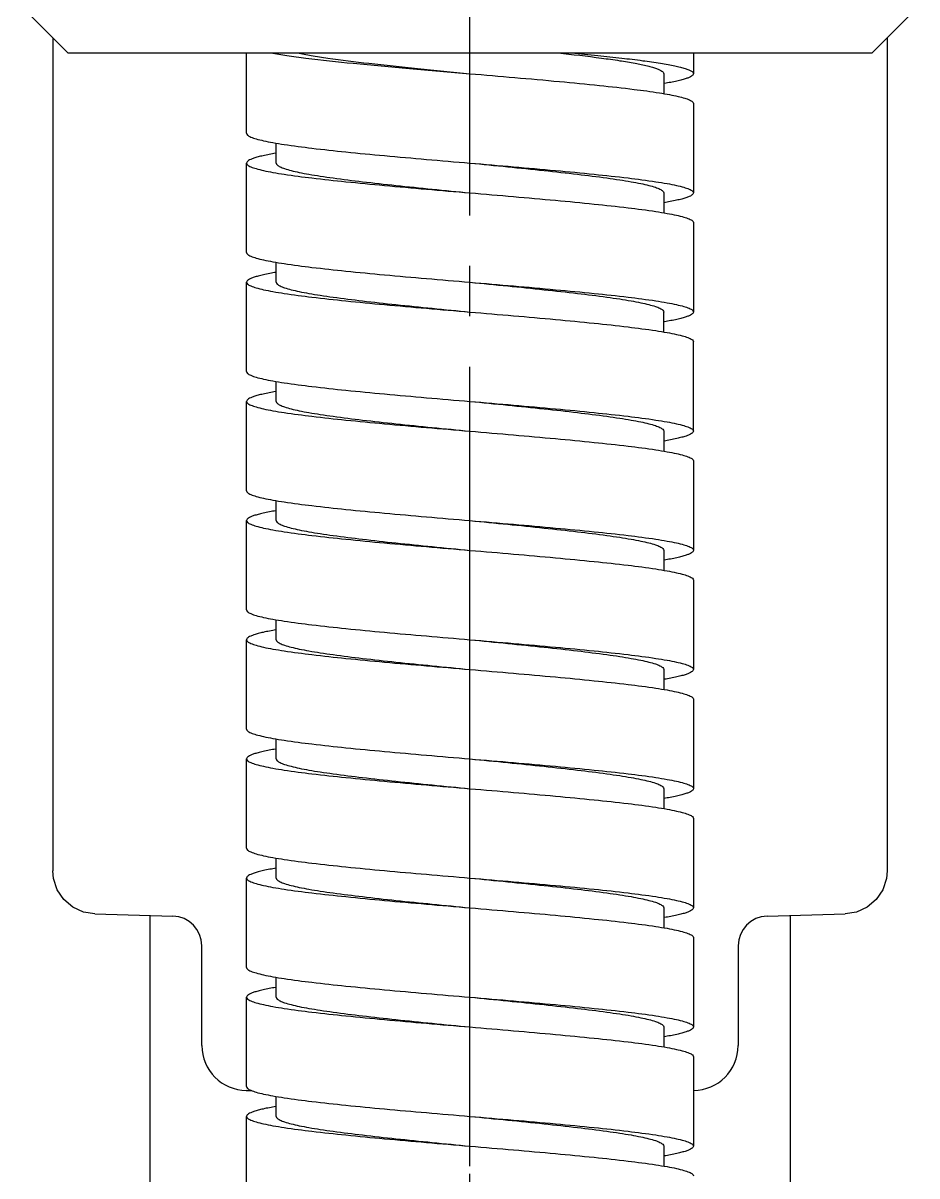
# Model space of a CAD drawing. Header units: millimetres. Extents: x 601 to 1195, y -13 to 407.
# Drawn here: x 1130.61 to 1153.11, y 95.38 to 124.4 of the extents above; entities that cross this region are included whole.
import ezdxf

# ---------------------------------------------------------------- set-up
doc = ezdxf.new("R2010")
doc.units = ezdxf.units.MM
doc.header["$LTSCALE"] = 0.1
doc.linetypes.add('CENTERX2', pattern=[101.6, 63.5, -12.7, 12.7, -12.7])
doc.layers.add('CENTER', color=1, linetype='CENTERX2')

msp = doc.modelspace()

# ---------------------------------------------------------------- linework, layer by layer
for p, q in [((1131.7395, 123.6533), (1130.6145, 124.7783)), ((1151.9895, 123.6533), (1153.1145, 124.7783)), ((1131.3645, 124.0283), (1131.3645, 103.0609)), ((1152.3645, 124.0283), (1152.3645, 103.0609)), ((1131.7398, 123.6533), (1151.9893, 123.6533)), ((1136.2395, 121.6283), (1136.2395, 123.6533)), ((1147.4895, 123.6533), (1147.4895, 123.1283)), ((1146.7395, 123.1283), (1146.7395, 122.6244)), ((1147.4895, 122.3783), (1147.4895, 120.1283)), ((1136.9895, 120.8783), (1136.9895, 121.3808)), ((1136.2395, 118.6283), (1136.2395, 120.8783)), ((1146.7395, 120.1283), (1146.7395, 119.6252)), ((1147.4895, 119.3783), (1147.4895, 117.1283)), ((1136.9895, 117.8783), (1136.9895, 118.3813)), ((1136.2395, 115.6283), (1136.2395, 117.8783)), ((1146.7395, 116.6257), (1146.7395, 117.1283)), ((1147.4895, 114.1283), (1147.4895, 116.3783)), ((1136.9895, 114.8783), (1136.9895, 115.3822)), ((1136.2395, 112.6283), (1136.2395, 114.8783)), ((1146.7395, 114.1283), (1146.7395, 113.6243)), ((1147.4895, 113.3783), (1147.4895, 111.1283)), ((1136.9895, 111.8783), (1136.9895, 112.3796)), ((1136.2395, 109.6283), (1136.2395, 111.8783)), ((1141.8645, 95.6229), (1141.8645, 110.9253)), ((1146.7395, 111.1283), (1146.7395, 110.627)), ((1147.4895, 110.3783), (1147.4895, 108.1283)), ((1136.9895, 108.8783), (1136.9895, 109.3823)), ((1136.2395, 106.6283), (1136.2395, 108.8783)), ((1146.7395, 108.1283), (1146.7395, 107.6244)), ((1147.4895, 107.3783), (1147.4895, 105.1283)), ((1136.9895, 105.8783), (1136.9895, 106.3808)), ((1136.2395, 103.6283), (1136.2395, 105.8783)), ((1146.7395, 105.1283), (1146.7395, 104.6252)), ((1147.4895, 104.3783), (1147.4895, 102.1283)), ((1136.9895, 102.8783), (1136.9895, 103.3813)), ((1136.2395, 100.6283), (1136.2395, 102.8783)), ((1132.4236, 101.9737), (1134.3842, 101.9224)), ((1133.802, 101.9376), (1133.802, 94.1783)), ((1146.7395, 102.1283), (1146.7395, 101.6257)), ((1149.3449, 101.9224), (1151.3055, 101.9737)), ((1149.927, 101.9376), (1149.927, 94.1783)), ((1151.5966, 102.0215), (1151.3055, 101.9737)), ((1147.4895, 101.3783), (1147.4895, 99.1283)), ((1135.1145, 98.6585), (1135.1145, 101.1726)), ((1148.6145, 101.1726), (1148.6145, 98.6585)), ((1136.9895, 99.8783), (1136.9895, 100.3822)), ((1136.2395, 97.6283), (1136.2395, 99.8783)), ((1146.7395, 99.1283), (1146.7395, 98.6243)), ((1147.4895, 98.3783), (1147.4895, 96.1283)), ((1136.2395, 97.5335), (1136.3689, 97.5335)), ((1136.9895, 96.8783), (1136.9895, 97.3796)), ((1136.2395, 94.6283), (1136.2395, 96.8783)), ((1146.7395, 96.1283), (1146.7395, 95.627))]:
    msp.add_line(p, q)
for points in [[(1132.4236, 101.9737), (1132.1325, 102.0215), (1131.8646, 102.146), (1131.6401, 102.3381), (1131.4755, 102.5835), (1131.3831, 102.864), (1131.3651, 103.0609)], [(1152.364, 103.0609), (1152.346, 102.864), (1152.2536, 102.5835), (1152.089, 102.3381), (1151.8645, 102.146), (1151.5966, 102.0215)]]:
    msp.add_lwpolyline(points)
for centre, radius, start, end in [((1134.3645, 101.1726), 0.75, 0, 88.5), ((1149.3645, 101.1726), 0.75, 91.5, 180), ((1136.2395, 98.6585), 1.125, 180, 270), ((1147.4895, 98.6585), 1.125, 270, 0), ((1136.2402, 97.9712), 0.4378, 267.32564, 269.91317)]:
    msp.add_arc(centre, radius, start, end)
for points, knots in [([(1136.8528, 123.6533), (1136.9846, 123.6286), (1137.278, 123.5815), (1137.9686, 123.4895), (1138.9981, 123.3804), (1140.3755, 123.2546), (1141.3556, 123.1715), (1141.8645, 123.1283)], [0, 0, 0, 0, 0.0798616, 0.1767984, 0.4146117, 0.6959784, 1, 1, 1, 1]), ([(1137.5211, 123.6532), (1137.6353, 123.6286), (1137.8895, 123.5815), (1138.4878, 123.4896), (1139.3802, 123.3804), (1140.574, 123.2546), (1141.4234, 123.1715), (1141.8645, 123.1283)], [0, 0, 0, 0, 0.0800704, 0.1771181, 0.4149562, 0.6961886, 1, 1, 1, 1]), ([(1144.0774, 123.6533), (1144.4432, 123.6131), (1144.9624, 123.5529), (1145.6099, 123.4617), (1145.9962, 123.3976), (1146.2701, 123.3418), (1146.4482, 123.2952), (1146.5501, 123.2632), (1146.6313, 123.2304), (1146.6975, 123.1956), (1146.7395, 123.155), (1146.7395, 123.1283)], [0, 0, 0, 0, 0.4020307, 0.5710148, 0.7144192, 0.829759, 0.8763457, 0.915348, 0.9467753, 0.9708156, 1, 1, 1, 1]), ([(1144.4187, 123.6532), (1144.6396, 123.6322), (1145.0613, 123.5907), (1145.6596, 123.5261), (1146.1863, 123.4617), (1146.5756, 123.4058), (1146.8438, 123.36), (1147.0105, 123.3276), (1147.1533, 123.2952), (1147.2706, 123.2633), (1147.3645, 123.2305), (1147.4384, 123.1967), (1147.4895, 123.1564), (1147.4895, 123.1283)], [0, 0, 0, 0, 0.2116604, 0.4041409, 0.5738825, 0.7177827, 0.7792293, 0.8333129, 0.8798392, 0.9186537, 0.9497223, 0.9731765, 1, 1, 1, 1]), ([(1141.8645, 123.1283), (1142.6158, 123.0645), (1143.7033, 122.9727), (1145.0797, 122.84), (1145.7047, 122.7708), (1145.9939, 122.7347)], [0, 0, 0, 0, 0.5452811, 0.7891819, 1, 1, 1, 1]), ([(1147.4895, 123.1283), (1147.4896, 123.1026), (1147.4456, 123.0646), (1147.3796, 123.0325), (1147.2971, 123.0017), (1147.1936, 122.9718), (1147.0122, 122.928), (1146.8644, 122.9004), (1146.7587, 122.8822)], [0, 0, 0, 0, 0.0978832, 0.18123, 0.2911044, 0.4281146, 0.5922014, 1, 1, 1, 1]), ([(1145.9939, 122.7347), (1146.2067, 122.7081), (1146.5056, 122.6678), (1146.8746, 122.6049), (1147.0883, 122.5615), (1147.2568, 122.5181), (1147.3679, 122.4804), (1147.4322, 122.4475), (1147.4693, 122.4224), (1147.4896, 122.3952), (1147.4895, 122.3783)], [0, 0, 0, 0, 0.4114699, 0.5787025, 0.7184736, 0.8298547, 0.9125167, 0.9432976, 0.9674805, 1, 1, 1, 1]), ([(1136.2395, 121.6283), (1136.2395, 121.6102), (1136.2625, 121.5815), (1136.3031, 121.5554), (1136.3744, 121.5208), (1136.4971, 121.4812), (1136.6833, 121.4356), (1136.9189, 121.3898), (1137.325, 121.3237), (1137.937, 121.2446), (1138.7789, 121.1536), (1139.7392, 121.0621), (1140.7811, 120.9702), (1141.4987, 120.9093), (1141.8645, 120.8783)], [0, 0, 0, 0, 0.0094807, 0.0166807, 0.0259072, 0.0507875, 0.0843662, 0.1265, 0.1768629, 0.3004449, 0.4505953, 0.6216631, 0.8071534, 1, 1, 1, 1]), ([(1136.9697, 121.1243), (1136.8641, 121.1061), (1136.7164, 121.0785), (1136.5352, 121.0347), (1136.4318, 121.0048), (1136.3494, 120.9741), (1136.2835, 120.942), (1136.2396, 120.904), (1136.2396, 120.8783)], [0, 0, 0, 0, 0.407777, 0.5718722, 0.7088846, 0.818739, 0.9021041, 1, 1, 1, 1]), ([(1136.2396, 120.8783), (1136.2396, 120.8602), (1136.2624, 120.8315), (1136.3031, 120.8054), (1136.3744, 120.7708), (1136.4971, 120.7312), (1136.6833, 120.6856), (1136.9189, 120.6398), (1137.325, 120.5737), (1137.937, 120.4946), (1138.7789, 120.4036), (1139.7392, 120.3121), (1140.7811, 120.2202), (1141.4987, 120.1593), (1141.8645, 120.1283)], [0, 0, 0, 0, 0.0094781, 0.0166803, 0.0259091, 0.0507846, 0.0843677, 0.1264978, 0.1768636, 0.3004448, 0.4505947, 0.6216623, 0.8071529, 1, 1, 1, 1]), ([(1136.9896, 120.8783), (1136.9896, 120.8608), (1137.0082, 120.8325), (1137.0444, 120.8055), (1137.1059, 120.7711), (1137.2123, 120.7313), (1137.3738, 120.6857), (1137.5782, 120.6399), (1137.8236, 120.5937), (1138.1078, 120.5474), (1138.5559, 120.4826), (1139.1902, 120.4036), (1140.0225, 120.3121), (1140.9255, 120.2203), (1141.5475, 120.1593), (1141.8645, 120.1283)], [0, 0, 0, 0, 0.0105434, 0.0180894, 0.0275741, 0.052782, 0.0865461, 0.1287521, 0.1791161, 0.2372061, 0.302515, 0.4522965, 0.6228669, 0.8077761, 1, 1, 1, 1]), ([(1141.8645, 120.8783), (1142.1816, 120.8472), (1142.8036, 120.7863), (1143.7066, 120.6945), (1144.5389, 120.6029), (1145.1732, 120.524), (1145.6213, 120.4591), (1145.9055, 120.4128), (1146.1509, 120.3667), (1146.3553, 120.3209), (1146.5168, 120.2753), (1146.6232, 120.2355), (1146.6847, 120.201), (1146.7209, 120.1741), (1146.7395, 120.1458), (1146.7395, 120.1283)], [0, 0, 0, 0, 0.1922239, 0.3771334, 0.5477042, 0.6974861, 0.7627914, 0.8208855, 0.871245, 0.9134558, 0.9472149, 0.972428, 0.9819104, 0.989454, 1, 1, 1, 1]), ([(1141.8645, 120.8783), (1142.2304, 120.8472), (1142.948, 120.7863), (1143.9899, 120.6945), (1144.9502, 120.603), (1145.7921, 120.512), (1146.4041, 120.4328), (1146.8102, 120.3667), (1147.0458, 120.321), (1147.232, 120.2754), (1147.3546, 120.2358), (1147.426, 120.2012), (1147.4666, 120.1751), (1147.4896, 120.1463), (1147.4895, 120.1283)], [0, 0, 0, 0, 0.1928468, 0.3783376, 0.5494058, 0.6995566, 0.8231386, 0.8734999, 0.9156348, 0.9492129, 0.9740929, 0.9833185, 0.9905201, 1, 1, 1, 1]), ([(1141.8645, 120.1283), (1142.2304, 120.0972), (1142.948, 120.0363), (1143.9899, 119.9445), (1144.9502, 119.853), (1145.7921, 119.762), (1146.4041, 119.6828), (1146.8102, 119.6167), (1147.0458, 119.571), (1147.232, 119.5254), (1147.3546, 119.4858), (1147.426, 119.4512), (1147.4667, 119.4251), (1147.4895, 119.3963), (1147.4895, 119.3783)], [0, 0, 0, 0, 0.1928471, 0.3783377, 0.5494053, 0.6995552, 0.8231364, 0.8735022, 0.9156323, 0.9492154, 0.9740909, 0.9833197, 0.9905219, 1, 1, 1, 1]), ([(1147.4895, 120.1283), (1147.4895, 120.1022), (1147.4445, 120.0638), (1147.3773, 120.0314), (1147.293, 120.0004), (1147.1874, 119.9702), (1147.0022, 119.9259), (1146.8514, 119.898), (1146.7436, 119.8796)], [0, 0, 0, 0, 0.0973962, 0.1807183, 0.290629, 0.4277036, 0.5919484, 1, 1, 1, 1]), ([(1136.2396, 118.6283), (1136.2396, 118.6102), (1136.2624, 118.5815), (1136.3031, 118.5554), (1136.3744, 118.5208), (1136.4971, 118.4812), (1136.6833, 118.4356), (1136.9189, 118.3898), (1137.325, 118.3237), (1137.937, 118.2446), (1138.7789, 118.1536), (1139.7392, 118.0621), (1140.7811, 117.9702), (1141.4987, 117.9093), (1141.8645, 117.8783)], [0, 0, 0, 0, 0.0094781, 0.0166803, 0.0259091, 0.0507846, 0.0843677, 0.1264978, 0.1768636, 0.3004448, 0.4505947, 0.6216623, 0.8071529, 1, 1, 1, 1]), ([(1136.2396, 117.8783), (1136.2395, 117.8602), (1136.2625, 117.8315), (1136.3031, 117.8054), (1136.3744, 117.7708), (1136.4971, 117.7312), (1136.6833, 117.6856), (1136.9189, 117.6398), (1137.325, 117.5737), (1137.937, 117.4946), (1138.7789, 117.4036), (1139.7392, 117.3121), (1140.7811, 117.2202), (1141.4987, 117.1593), (1141.8645, 117.1283)], [0, 0, 0, 0, 0.0094799, 0.0166815, 0.0259071, 0.0507871, 0.0843652, 0.1265001, 0.1768614, 0.3004434, 0.4505942, 0.6216624, 0.8071532, 1, 1, 1, 1]), ([(1136.9855, 118.127), (1136.8777, 118.1086), (1136.7269, 118.0807), (1136.5417, 118.0364), (1136.4361, 118.0062), (1136.3518, 117.9751), (1136.2846, 117.9428), (1136.2396, 117.9044), (1136.2396, 117.8783)], [0, 0, 0, 0, 0.4080516, 0.5722964, 0.709371, 0.8192817, 0.9026038, 1, 1, 1, 1]), ([(1136.9896, 117.8783), (1136.9896, 117.8608), (1137.0082, 117.8325), (1137.0444, 117.8055), (1137.1059, 117.7711), (1137.2123, 117.7313), (1137.3738, 117.6857), (1137.5782, 117.6399), (1137.8236, 117.5937), (1138.1078, 117.5474), (1138.5559, 117.4826), (1139.1902, 117.4036), (1140.0225, 117.3121), (1140.9255, 117.2203), (1141.5475, 117.1593), (1141.8645, 117.1283)], [0, 0, 0, 0, 0.0105432, 0.0180899, 0.0275741, 0.0527818, 0.0865461, 0.1287521, 0.1791159, 0.2372062, 0.3025148, 0.4522963, 0.6228667, 0.807776, 1, 1, 1, 1]), ([(1141.8645, 117.8783), (1142.1816, 117.8472), (1142.8036, 117.7863), (1143.7066, 117.6945), (1144.5389, 117.6029), (1145.1732, 117.524), (1145.6213, 117.4591), (1145.9055, 117.4128), (1146.1509, 117.3667), (1146.3553, 117.3209), (1146.5168, 117.2753), (1146.6232, 117.2355), (1146.6847, 117.201), (1146.7209, 117.1741), (1146.7395, 117.1458), (1146.7395, 117.1283)], [0, 0, 0, 0, 0.1922243, 0.3771341, 0.5477052, 0.6974875, 0.7627921, 0.820887, 0.8712458, 0.9134575, 0.9472156, 0.9724296, 0.9819122, 0.9894576, 1, 1, 1, 1]), ([(1141.8645, 117.8783), (1142.2304, 117.8472), (1142.948, 117.7863), (1143.9899, 117.6945), (1144.9502, 117.603), (1145.7921, 117.512), (1146.4041, 117.4328), (1146.8102, 117.3667), (1147.0458, 117.321), (1147.232, 117.2754), (1147.3546, 117.2358), (1147.426, 117.2012), (1147.4667, 117.1751), (1147.4895, 117.1463), (1147.4895, 117.1283)], [0, 0, 0, 0, 0.1928471, 0.3783377, 0.5494053, 0.6995552, 0.8231364, 0.8735022, 0.9156323, 0.9492154, 0.9740909, 0.9833197, 0.9905219, 1, 1, 1, 1]), ([(1141.8645, 117.1283), (1142.2304, 117.0972), (1142.948, 117.0363), (1143.9899, 116.9445), (1144.9502, 116.853), (1145.7921, 116.762), (1146.4041, 116.6828), (1146.8102, 116.6167), (1147.0458, 116.571), (1147.232, 116.5254), (1147.3547, 116.4858), (1147.426, 116.4512), (1147.4666, 116.4251), (1147.4895, 116.3963), (1147.4895, 116.3783)], [0, 0, 0, 0, 0.1928468, 0.3783373, 0.5494052, 0.6995558, 0.8231379, 0.8735009, 0.9156347, 0.9492132, 0.9740937, 0.983321, 0.990522, 1, 1, 1, 1]), ([(1147.4895, 117.1283), (1147.4895, 117.1026), (1147.4456, 117.0646), (1147.3797, 117.0325), (1147.2973, 117.0018), (1147.1939, 116.9719), (1147.0127, 116.9281), (1146.865, 116.9005), (1146.7594, 116.8823)], [0, 0, 0, 0, 0.0978959, 0.181261, 0.2911154, 0.4281278, 0.592223, 1, 1, 1, 1]), ([(1136.2396, 115.6283), (1136.2395, 115.6102), (1136.2625, 115.5815), (1136.3031, 115.5554), (1136.3744, 115.5208), (1136.4971, 115.4812), (1136.6833, 115.4356), (1136.9189, 115.3898), (1137.325, 115.3237), (1137.937, 115.2446), (1138.7789, 115.1536), (1139.7392, 115.0621), (1140.7811, 114.9702), (1141.4987, 114.9093), (1141.8645, 114.8783)], [0, 0, 0, 0, 0.0094799, 0.0166815, 0.0259071, 0.0507871, 0.0843652, 0.1265001, 0.1768614, 0.3004434, 0.4505942, 0.6216624, 0.8071532, 1, 1, 1, 1]), ([(1136.9704, 115.1244), (1136.8647, 115.1062), (1136.7169, 115.0786), (1136.5355, 115.0348), (1136.432, 115.0049), (1136.3495, 114.9741), (1136.2835, 114.942), (1136.2395, 114.904), (1136.2396, 114.8783)], [0, 0, 0, 0, 0.4077986, 0.5718854, 0.7088956, 0.81877, 0.9021168, 1, 1, 1, 1]), ([(1136.2396, 114.8783), (1136.2396, 114.8602), (1136.2625, 114.8315), (1136.3031, 114.8054), (1136.3744, 114.7708), (1136.4971, 114.7312), (1136.6833, 114.6856), (1136.9189, 114.6398), (1137.325, 114.5737), (1137.937, 114.4946), (1138.7789, 114.4036), (1139.7392, 114.3121), (1140.7811, 114.2202), (1141.4987, 114.1593), (1141.8645, 114.1283)], [0, 0, 0, 0, 0.0094796, 0.0166795, 0.0259085, 0.050786, 0.0843676, 0.1264984, 0.176864, 0.3004455, 0.4505955, 0.621663, 0.8071533, 1, 1, 1, 1]), ([(1136.9896, 114.8783), (1136.9896, 114.8608), (1137.0082, 114.8325), (1137.0444, 114.8055), (1137.1059, 114.7711), (1137.2123, 114.7313), (1137.3738, 114.6857), (1137.5782, 114.6399), (1137.8236, 114.5937), (1138.1078, 114.5475), (1138.5559, 114.4826), (1139.1902, 114.4036), (1140.0225, 114.3121), (1140.9255, 114.2203), (1141.5475, 114.1593), (1141.8645, 114.1283)], [0, 0, 0, 0, 0.0105432, 0.0180903, 0.0275739, 0.052782, 0.0865458, 0.1287524, 0.1791156, 0.2372065, 0.3025144, 0.452296, 0.6228664, 0.8077759, 1, 1, 1, 1]), ([(1141.8645, 114.8783), (1142.1816, 114.8472), (1142.8036, 114.7863), (1143.7066, 114.6945), (1144.5389, 114.6029), (1145.1732, 114.524), (1145.6213, 114.4591), (1145.9055, 114.4128), (1146.1509, 114.3667), (1146.3553, 114.3209), (1146.5168, 114.2753), (1146.6232, 114.2355), (1146.6847, 114.201), (1146.7209, 114.1741), (1146.7396, 114.1458), (1146.7395, 114.1283)], [0, 0, 0, 0, 0.1922242, 0.3771339, 0.5477049, 0.697487, 0.7627911, 0.8208864, 0.8712447, 0.9134566, 0.9472148, 0.9724284, 0.9819094, 0.989454, 1, 1, 1, 1]), ([(1141.8645, 114.8783), (1142.2304, 114.8472), (1142.948, 114.7863), (1143.9899, 114.6945), (1144.9502, 114.603), (1145.7921, 114.512), (1146.4041, 114.4328), (1146.8102, 114.3667), (1147.0458, 114.321), (1147.232, 114.2754), (1147.3547, 114.2358), (1147.426, 114.2012), (1147.4666, 114.1751), (1147.4895, 114.1463), (1147.4895, 114.1283)], [0, 0, 0, 0, 0.1928468, 0.3783373, 0.5494052, 0.6995558, 0.8231379, 0.8735009, 0.9156347, 0.9492132, 0.9740937, 0.983321, 0.990522, 1, 1, 1, 1]), ([(1141.8645, 114.1283), (1142.2304, 114.0972), (1142.948, 114.0363), (1143.9899, 113.9445), (1144.9502, 113.853), (1145.7921, 113.762), (1146.4041, 113.6828), (1146.8102, 113.6167), (1147.0458, 113.571), (1147.232, 113.5254), (1147.3546, 113.4858), (1147.426, 113.4512), (1147.4666, 113.4251), (1147.4895, 113.3963), (1147.4895, 113.3783)], [0, 0, 0, 0, 0.1928471, 0.3783381, 0.5494063, 0.6995566, 0.8231379, 0.873501, 0.9156336, 0.9492145, 0.9740917, 0.9833187, 0.9905217, 1, 1, 1, 1]), ([(1147.4895, 114.1283), (1147.4895, 114.1024), (1147.445, 114.0642), (1147.3784, 114.0319), (1147.2949, 114.001), (1147.1903, 113.9709), (1147.0069, 113.9269), (1146.8574, 113.8991), (1146.7506, 113.8808)], [0, 0, 0, 0, 0.0976165, 0.1809481, 0.2908559, 0.4278957, 0.5920606, 1, 1, 1, 1]), ([(1136.2396, 112.6283), (1136.2396, 112.6102), (1136.2625, 112.5815), (1136.3031, 112.5554), (1136.3744, 112.5208), (1136.4971, 112.4812), (1136.6833, 112.4356), (1136.9189, 112.3898), (1137.325, 112.3237), (1137.937, 112.2446), (1138.7789, 112.1536), (1139.7392, 112.0621), (1140.7811, 111.9702), (1141.4987, 111.9093), (1141.8645, 111.8783)], [0, 0, 0, 0, 0.0094796, 0.0166795, 0.0259085, 0.050786, 0.0843676, 0.1264984, 0.176864, 0.3004455, 0.4505955, 0.621663, 0.8071533, 1, 1, 1, 1]), ([(1136.9751, 112.1252), (1136.8687, 112.1069), (1136.72, 112.0792), (1136.5374, 112.0353), (1136.4333, 112.0053), (1136.3502, 111.9744), (1136.2839, 111.9423), (1136.2396, 111.9041), (1136.2396, 111.8783)], [0, 0, 0, 0, 0.4078649, 0.572022, 0.7090498, 0.8189205, 0.9022818, 1, 1, 1, 1]), ([(1136.2396, 111.8783), (1136.2396, 111.8602), (1136.2624, 111.8315), (1136.3031, 111.8054), (1136.3744, 111.7708), (1136.4971, 111.7312), (1136.6833, 111.6856), (1136.9189, 111.6398), (1137.325, 111.5737), (1137.937, 111.4946), (1138.7789, 111.4036), (1139.7392, 111.3121), (1140.7811, 111.2202), (1141.4987, 111.1593), (1141.8645, 111.1283)], [0, 0, 0, 0, 0.0094783, 0.0166813, 0.0259083, 0.0507855, 0.0843664, 0.126499, 0.1768621, 0.3004434, 0.4505937, 0.6216619, 0.8071529, 1, 1, 1, 1]), ([(1136.9896, 111.8783), (1136.9896, 111.8608), (1137.0082, 111.8325), (1137.0444, 111.8055), (1137.1059, 111.7711), (1137.2123, 111.7313), (1137.3738, 111.6857), (1137.5782, 111.6399), (1137.8236, 111.5937), (1138.1078, 111.5475), (1138.5559, 111.4826), (1139.1902, 111.4036), (1140.0225, 111.3121), (1140.9255, 111.2203), (1141.5475, 111.1593), (1141.8645, 111.1283)], [0, 0, 0, 0, 0.0105435, 0.0180907, 0.0275736, 0.0527824, 0.0865453, 0.1287528, 0.1791151, 0.2372069, 0.302514, 0.4522956, 0.6228662, 0.8077757, 1, 1, 1, 1]), ([(1141.8645, 111.8783), (1142.1816, 111.8472), (1142.8036, 111.7863), (1143.7066, 111.6945), (1144.5389, 111.6029), (1145.1732, 111.524), (1145.6213, 111.4591), (1145.9055, 111.4128), (1146.1509, 111.3667), (1146.3553, 111.3209), (1146.5168, 111.2753), (1146.6232, 111.2355), (1146.6847, 111.201), (1146.7209, 111.1741), (1146.7396, 111.1458), (1146.7395, 111.1283)], [0, 0, 0, 0, 0.1922243, 0.3771342, 0.5477052, 0.6974873, 0.7627913, 0.8208865, 0.871245, 0.9134566, 0.9472152, 0.9724283, 0.9819091, 0.9894544, 1, 1, 1, 1]), ([(1141.8645, 111.8783), (1142.2304, 111.8472), (1142.948, 111.7863), (1143.9899, 111.6945), (1144.9502, 111.603), (1145.7921, 111.512), (1146.4041, 111.4328), (1146.8102, 111.3667), (1147.0458, 111.321), (1147.232, 111.2754), (1147.3546, 111.2358), (1147.426, 111.2012), (1147.4666, 111.1751), (1147.4895, 111.1463), (1147.4895, 111.1283)], [0, 0, 0, 0, 0.1928471, 0.3783381, 0.5494063, 0.6995566, 0.8231379, 0.873501, 0.9156336, 0.9492145, 0.9740917, 0.9833187, 0.9905217, 1, 1, 1, 1]), ([(1141.8645, 111.1283), (1142.2304, 111.0972), (1142.948, 111.0363), (1143.9899, 110.9445), (1144.9502, 110.853), (1145.7921, 110.762), (1146.4041, 110.6828), (1146.8102, 110.6167), (1147.0458, 110.571), (1147.232, 110.5254), (1147.3546, 110.4858), (1147.426, 110.4512), (1147.4666, 110.4251), (1147.4895, 110.3963), (1147.4895, 110.3783)], [0, 0, 0, 0, 0.1928467, 0.378337, 0.5494045, 0.6995545, 0.823136, 0.8735016, 0.9156324, 0.949214, 0.9740915, 0.9833205, 0.9905204, 1, 1, 1, 1]), ([(1147.4895, 111.1283), (1147.4895, 111.1024), (1147.4452, 111.0643), (1147.3789, 111.0322), (1147.2958, 111.0013), (1147.1917, 110.9713), (1147.0091, 110.9274), (1146.8604, 110.8996), (1146.754, 110.8814)], [0, 0, 0, 0, 0.0977182, 0.1810795, 0.2909502, 0.427978, 0.5921351, 1, 1, 1, 1]), ([(1136.2396, 109.6283), (1136.2396, 109.6102), (1136.2624, 109.5815), (1136.3031, 109.5554), (1136.3744, 109.5208), (1136.4971, 109.4812), (1136.6833, 109.4356), (1136.9189, 109.3898), (1137.325, 109.3237), (1137.937, 109.2446), (1138.7789, 109.1536), (1139.7392, 109.0621), (1140.7811, 108.9702), (1141.4987, 108.9093), (1141.8645, 108.8783)], [0, 0, 0, 0, 0.0094783, 0.0166813, 0.0259083, 0.0507855, 0.0843664, 0.126499, 0.1768621, 0.3004434, 0.4505937, 0.6216619, 0.8071529, 1, 1, 1, 1]), ([(1136.9785, 109.1258), (1136.8717, 109.1075), (1136.7222, 109.0797), (1136.5388, 109.0356), (1136.4342, 109.0056), (1136.3507, 108.9747), (1136.2841, 108.9424), (1136.2395, 108.9042), (1136.2395, 108.8783)], [0, 0, 0, 0, 0.4079376, 0.5721027, 0.709143, 0.8190487, 0.902372, 1, 1, 1, 1]), ([(1136.2395, 108.8783), (1136.2395, 108.8602), (1136.2625, 108.8315), (1136.3031, 108.8054), (1136.3744, 108.7708), (1136.4971, 108.7312), (1136.6833, 108.6856), (1136.9189, 108.6398), (1137.325, 108.5737), (1137.937, 108.4946), (1138.7789, 108.4036), (1139.7392, 108.3121), (1140.7811, 108.2202), (1141.4987, 108.1593), (1141.8645, 108.1283)], [0, 0, 0, 0, 0.0094807, 0.0166807, 0.0259072, 0.0507875, 0.0843662, 0.1265, 0.1768629, 0.3004449, 0.4505953, 0.6216631, 0.8071534, 1, 1, 1, 1]), ([(1136.9896, 108.8783), (1136.9896, 108.8608), (1137.0082, 108.8325), (1137.0444, 108.8055), (1137.1059, 108.7711), (1137.2123, 108.7313), (1137.3738, 108.6857), (1137.5782, 108.6399), (1137.8236, 108.5937), (1138.1078, 108.5475), (1138.5559, 108.4826), (1139.1902, 108.4036), (1140.0225, 108.3121), (1140.9255, 108.2203), (1141.5475, 108.1593), (1141.8645, 108.1283)], [0, 0, 0, 0, 0.010544, 0.0180909, 0.0275731, 0.052783, 0.0865448, 0.1287534, 0.1791146, 0.2372074, 0.3025135, 0.4522952, 0.6228659, 0.8077756, 1, 1, 1, 1]), ([(1141.8645, 108.8783), (1142.1816, 108.8472), (1142.8036, 108.7863), (1143.7066, 108.6945), (1144.5389, 108.6029), (1145.1732, 108.524), (1145.6213, 108.4591), (1145.9055, 108.4128), (1146.1509, 108.3667), (1146.3553, 108.3209), (1146.5168, 108.2753), (1146.6232, 108.2355), (1146.6847, 108.201), (1146.7209, 108.1741), (1146.7396, 108.1458), (1146.7395, 108.1283)], [0, 0, 0, 0, 0.1922244, 0.3771343, 0.5477053, 0.6974872, 0.7627916, 0.8208864, 0.8712454, 0.9134563, 0.9472157, 0.9724279, 0.981909, 0.9894549, 1, 1, 1, 1]), ([(1141.8645, 108.8783), (1142.2304, 108.8472), (1142.948, 108.7863), (1143.9899, 108.6945), (1144.9502, 108.603), (1145.7921, 108.512), (1146.4041, 108.4328), (1146.8102, 108.3667), (1147.0458, 108.321), (1147.232, 108.2754), (1147.3546, 108.2358), (1147.426, 108.2012), (1147.4666, 108.1751), (1147.4895, 108.1463), (1147.4895, 108.1283)], [0, 0, 0, 0, 0.1928467, 0.378337, 0.5494045, 0.6995545, 0.823136, 0.8735016, 0.9156324, 0.949214, 0.9740915, 0.9833205, 0.9905204, 1, 1, 1, 1]), ([(1141.8645, 108.1283), (1142.2304, 108.0972), (1142.948, 108.0363), (1143.9899, 107.9445), (1144.9502, 107.853), (1145.7921, 107.762), (1146.4041, 107.6828), (1146.8102, 107.6167), (1147.0458, 107.571), (1147.232, 107.5254), (1147.3546, 107.4858), (1147.426, 107.4512), (1147.4666, 107.4251), (1147.4896, 107.3963), (1147.4895, 107.3783)], [0, 0, 0, 0, 0.1928468, 0.3783376, 0.5494058, 0.6995566, 0.8231386, 0.8734999, 0.9156348, 0.9492129, 0.9740929, 0.9833185, 0.9905201, 1, 1, 1, 1]), ([(1147.4895, 108.1283), (1147.4896, 108.1026), (1147.4456, 108.0646), (1147.3796, 108.0325), (1147.2971, 108.0017), (1147.1936, 107.9718), (1147.0122, 107.928), (1146.8644, 107.9004), (1146.7587, 107.8822)], [0, 0, 0, 0, 0.0978832, 0.18123, 0.2911044, 0.4281146, 0.5922014, 1, 1, 1, 1]), ([(1136.2395, 106.6283), (1136.2395, 106.6102), (1136.2625, 106.5815), (1136.3031, 106.5554), (1136.3744, 106.5208), (1136.4971, 106.4812), (1136.6833, 106.4356), (1136.9189, 106.3898), (1137.325, 106.3237), (1137.937, 106.2446), (1138.7789, 106.1536), (1139.7392, 106.0621), (1140.7811, 105.9702), (1141.4987, 105.9093), (1141.8645, 105.8783)], [0, 0, 0, 0, 0.0094807, 0.0166807, 0.0259072, 0.0507875, 0.0843662, 0.1265, 0.1768629, 0.3004449, 0.4505953, 0.6216631, 0.8071534, 1, 1, 1, 1]), ([(1136.9697, 106.1243), (1136.8641, 106.1061), (1136.7164, 106.0785), (1136.5352, 106.0347), (1136.4318, 106.0048), (1136.3494, 105.9741), (1136.2835, 105.942), (1136.2396, 105.904), (1136.2396, 105.8783)], [0, 0, 0, 0, 0.407777, 0.5718722, 0.7088846, 0.818739, 0.9021041, 1, 1, 1, 1]), ([(1136.2396, 105.8783), (1136.2396, 105.8602), (1136.2624, 105.8315), (1136.3031, 105.8054), (1136.3744, 105.7708), (1136.4971, 105.7312), (1136.6833, 105.6856), (1136.9189, 105.6398), (1137.325, 105.5737), (1137.937, 105.4946), (1138.7789, 105.4036), (1139.7392, 105.3121), (1140.7811, 105.2202), (1141.4987, 105.1593), (1141.8645, 105.1283)], [0, 0, 0, 0, 0.0094781, 0.0166803, 0.0259091, 0.0507846, 0.0843677, 0.1264978, 0.1768635, 0.300445, 0.450594, 0.6216643, 0.8071486, 1, 1, 1, 1]), ([(1136.9896, 105.8783), (1136.9895, 105.8608), (1137.0082, 105.8325), (1137.0444, 105.8055), (1137.1059, 105.7711), (1137.2123, 105.7313), (1137.3738, 105.6856), (1137.5782, 105.6399), (1137.8236, 105.5937), (1138.1078, 105.5475), (1138.5559, 105.4826), (1139.1902, 105.4036), (1140.0225, 105.3121), (1140.9255, 105.2203), (1141.5475, 105.1593), (1141.8645, 105.1283)], [0, 0, 0, 0, 0.0105445, 0.018091, 0.0275725, 0.0527836, 0.0865442, 0.1287539, 0.179114, 0.2372081, 0.3025132, 0.4522944, 0.6228669, 0.8077732, 1, 1, 1, 1]), ([(1141.8645, 105.8783), (1142.1816, 105.8472), (1142.8036, 105.7863), (1143.7066, 105.6945), (1144.5389, 105.6029), (1145.1732, 105.524), (1145.6213, 105.4591), (1145.9055, 105.4128), (1146.1509, 105.3667), (1146.3553, 105.3209), (1146.5168, 105.2753), (1146.6232, 105.2355), (1146.6847, 105.201), (1146.7209, 105.1741), (1146.7395, 105.1458), (1146.7395, 105.1283)], [0, 0, 0, 0, 0.1922268, 0.3771331, 0.5477056, 0.6974868, 0.7627919, 0.820886, 0.8712461, 0.9134558, 0.9472164, 0.9724275, 0.981909, 0.9894555, 1, 1, 1, 1]), ([(1141.8645, 105.8783), (1142.2304, 105.8472), (1142.948, 105.7863), (1143.9899, 105.6945), (1144.9502, 105.603), (1145.7921, 105.512), (1146.4041, 105.4328), (1146.8102, 105.3667), (1147.0458, 105.321), (1147.232, 105.2754), (1147.3546, 105.2358), (1147.426, 105.2012), (1147.4666, 105.1751), (1147.4896, 105.1463), (1147.4895, 105.1283)], [0, 0, 0, 0, 0.1928468, 0.3783376, 0.5494058, 0.6995566, 0.8231386, 0.8734999, 0.9156348, 0.9492129, 0.9740929, 0.9833185, 0.9905201, 1, 1, 1, 1]), ([(1141.8645, 105.1283), (1142.2304, 105.0972), (1142.948, 105.0363), (1143.9899, 104.9445), (1144.9502, 104.853), (1145.7921, 104.762), (1146.4041, 104.6828), (1146.8102, 104.6167), (1147.0458, 104.571), (1147.232, 104.5254), (1147.3546, 104.4858), (1147.426, 104.4512), (1147.4667, 104.4251), (1147.4895, 104.3963), (1147.4895, 104.3783)], [0, 0, 0, 0, 0.1928514, 0.3783357, 0.549406, 0.699555, 0.8231365, 0.8735022, 0.9156323, 0.9492154, 0.9740909, 0.9833197, 0.9905219, 1, 1, 1, 1]), ([(1147.4895, 105.1283), (1147.4895, 105.1022), (1147.4445, 105.0638), (1147.3773, 105.0314), (1147.293, 105.0004), (1147.1874, 104.9702), (1147.0022, 104.9259), (1146.8514, 104.898), (1146.7436, 104.8796)], [0, 0, 0, 0, 0.0973962, 0.1807183, 0.290629, 0.4277036, 0.5919484, 1, 1, 1, 1]), ([(1136.2396, 103.6283), (1136.2396, 103.6102), (1136.2624, 103.5815), (1136.3031, 103.5554), (1136.3744, 103.5208), (1136.4971, 103.4812), (1136.6833, 103.4356), (1136.9189, 103.3898), (1137.325, 103.3237), (1137.937, 103.2446), (1138.7789, 103.1536), (1139.7392, 103.0621), (1140.7811, 102.9702), (1141.4987, 102.9093), (1141.8645, 102.8783)], [0, 0, 0, 0, 0.0094781, 0.0166803, 0.0259091, 0.0507846, 0.0843677, 0.1264978, 0.1768635, 0.300445, 0.450594, 0.6216643, 0.8071486, 1, 1, 1, 1]), ([(1136.9855, 103.127), (1136.8777, 103.1086), (1136.7269, 103.0807), (1136.5417, 103.0364), (1136.4361, 103.0062), (1136.3518, 102.9751), (1136.2846, 102.9428), (1136.2396, 102.9044), (1136.2396, 102.8783)], [0, 0, 0, 0, 0.4080516, 0.5722964, 0.709371, 0.8192817, 0.9026038, 1, 1, 1, 1]), ([(1136.2396, 102.8783), (1136.2395, 102.8602), (1136.2625, 102.8315), (1136.3031, 102.8054), (1136.3744, 102.7708), (1136.4971, 102.7312), (1136.6833, 102.6856), (1136.9189, 102.6398), (1137.325, 102.5737), (1137.937, 102.4946), (1138.7789, 102.4036), (1139.7392, 102.3121), (1140.7811, 102.2202), (1141.4987, 102.1593), (1141.8645, 102.1283)], [0, 0, 0, 0, 0.0094799, 0.0166815, 0.0259071, 0.0507871, 0.0843652, 0.1265001, 0.1768614, 0.3004434, 0.4505942, 0.6216624, 0.8071532, 1, 1, 1, 1]), ([(1136.9896, 102.8783), (1136.9895, 102.8608), (1137.0082, 102.8325), (1137.0444, 102.8055), (1137.1059, 102.7711), (1137.2123, 102.7313), (1137.3738, 102.6856), (1137.5782, 102.6399), (1137.8236, 102.5937), (1138.1078, 102.5475), (1138.5559, 102.4826), (1139.1901, 102.4036), (1140.0225, 102.3121), (1140.9255, 102.2203), (1141.5475, 102.1593), (1141.8645, 102.1283)], [0, 0, 0, 0, 0.0105451, 0.018091, 0.0275721, 0.0527843, 0.0865437, 0.1287546, 0.1791136, 0.2372084, 0.3025128, 0.4522947, 0.6228657, 0.8077756, 1, 1, 1, 1]), ([(1141.8645, 102.8783), (1142.1816, 102.8472), (1142.8036, 102.7863), (1143.7066, 102.6945), (1144.5389, 102.6029), (1145.1732, 102.524), (1145.6213, 102.4591), (1145.9055, 102.4128), (1146.1509, 102.3667), (1146.3553, 102.3209), (1146.5168, 102.2753), (1146.6232, 102.2355), (1146.6847, 102.201), (1146.7209, 102.1741), (1146.7395, 102.1458), (1146.7395, 102.1283)], [0, 0, 0, 0, 0.1922244, 0.3771341, 0.5477048, 0.6974865, 0.7627926, 0.8208854, 0.8712466, 0.9134552, 0.947217, 0.9724269, 0.9819091, 0.989456, 1, 1, 1, 1]), ([(1141.8645, 102.8783), (1142.2304, 102.8472), (1142.948, 102.7863), (1143.9899, 102.6945), (1144.9502, 102.603), (1145.7921, 102.512), (1146.4041, 102.4328), (1146.8102, 102.3667), (1147.0458, 102.321), (1147.232, 102.2754), (1147.3546, 102.2358), (1147.426, 102.2012), (1147.4667, 102.1751), (1147.4895, 102.1463), (1147.4895, 102.1283)], [0, 0, 0, 0, 0.1928514, 0.3783357, 0.549406, 0.699555, 0.8231365, 0.8735022, 0.9156323, 0.9492154, 0.9740909, 0.9833197, 0.9905219, 1, 1, 1, 1]), ([(1141.8645, 102.1283), (1142.2304, 102.0972), (1142.948, 102.0363), (1143.9899, 101.9445), (1144.9502, 101.853), (1145.7921, 101.762), (1146.4041, 101.6828), (1146.8102, 101.6167), (1147.0458, 101.571), (1147.232, 101.5254), (1147.3546, 101.4858), (1147.426, 101.4512), (1147.4666, 101.4251), (1147.4895, 101.3963), (1147.4895, 101.3783)], [0, 0, 0, 0, 0.1928466, 0.3783369, 0.5494047, 0.6995551, 0.8231371, 0.8735, 0.9156338, 0.9492125, 0.9740928, 0.9833193, 0.9905193, 1, 1, 1, 1]), ([(1147.4895, 102.1283), (1147.4895, 102.1026), (1147.4456, 102.0646), (1147.3797, 102.0325), (1147.2973, 102.0018), (1147.1939, 101.9719), (1147.0127, 101.9281), (1146.865, 101.9005), (1146.7594, 101.8823)], [0, 0, 0, 0, 0.0978959, 0.181261, 0.2911154, 0.4281278, 0.592223, 1, 1, 1, 1]), ([(1136.2396, 100.6283), (1136.2395, 100.6102), (1136.2625, 100.5815), (1136.3031, 100.5554), (1136.3744, 100.5208), (1136.4971, 100.4812), (1136.6833, 100.4356), (1136.9189, 100.3898), (1137.325, 100.3237), (1137.937, 100.2446), (1138.7789, 100.1536), (1139.7392, 100.0621), (1140.7811, 99.9702), (1141.4987, 99.9093), (1141.8645, 99.8783)], [0, 0, 0, 0, 0.0094799, 0.0166815, 0.0259071, 0.0507871, 0.0843652, 0.1265001, 0.1768614, 0.3004434, 0.4505942, 0.6216624, 0.8071532, 1, 1, 1, 1]), ([(1136.9704, 100.1244), (1136.8647, 100.1062), (1136.7169, 100.0786), (1136.5355, 100.0348), (1136.432, 100.0049), (1136.3495, 99.9741), (1136.2835, 99.942), (1136.2395, 99.904), (1136.2396, 99.8783)], [0, 0, 0, 0, 0.4077986, 0.5718854, 0.7088956, 0.81877, 0.9021168, 1, 1, 1, 1]), ([(1136.2396, 99.8783), (1136.2396, 99.8602), (1136.2625, 99.8315), (1136.3031, 99.8054), (1136.3744, 99.7708), (1136.4971, 99.7312), (1136.6833, 99.6856), (1136.9189, 99.6398), (1137.325, 99.5737), (1137.937, 99.4946), (1138.7789, 99.4036), (1139.7392, 99.3121), (1140.7811, 99.2202), (1141.4987, 99.1593), (1141.8645, 99.1283)], [0, 0, 0, 0, 0.0094796, 0.0166795, 0.0259085, 0.050786, 0.0843676, 0.1264984, 0.176864, 0.3004455, 0.4505955, 0.621663, 0.8071533, 1, 1, 1, 1]), ([(1136.9896, 99.8783), (1136.9895, 99.8608), (1137.0082, 99.8325), (1137.0444, 99.8055), (1137.1059, 99.7711), (1137.2123, 99.7313), (1137.3738, 99.6856), (1137.5782, 99.6399), (1137.8236, 99.5937), (1138.1078, 99.5475), (1138.5559, 99.4826), (1139.1901, 99.4036), (1140.0225, 99.3121), (1140.9255, 99.2203), (1141.5475, 99.1593), (1141.8645, 99.1283)], [0, 0, 0, 0, 0.0105456, 0.0180909, 0.0275717, 0.0527848, 0.0865434, 0.128755, 0.1791135, 0.2372087, 0.3025127, 0.4522948, 0.6228658, 0.8077757, 1, 1, 1, 1]), ([(1141.8645, 99.8783), (1142.1816, 99.8472), (1142.8036, 99.7863), (1143.7066, 99.6945), (1144.5389, 99.6029), (1145.1732, 99.524), (1145.6213, 99.4591), (1145.9055, 99.4128), (1146.1509, 99.3667), (1146.3553, 99.3209), (1146.5168, 99.2753), (1146.6232, 99.2355), (1146.6847, 99.201), (1146.7209, 99.1741), (1146.7395, 99.1458), (1146.7395, 99.1283)], [0, 0, 0, 0, 0.1922243, 0.3771338, 0.5477044, 0.697486, 0.7627931, 0.8208849, 0.8712472, 0.9134547, 0.9472176, 0.9724264, 0.9819093, 0.9894565, 1, 1, 1, 1]), ([(1141.8645, 99.8783), (1142.2304, 99.8472), (1142.948, 99.7863), (1143.9899, 99.6945), (1144.9502, 99.603), (1145.7921, 99.512), (1146.4041, 99.4328), (1146.8102, 99.3667), (1147.0458, 99.321), (1147.232, 99.2754), (1147.3546, 99.2358), (1147.426, 99.2012), (1147.4666, 99.1751), (1147.4895, 99.1463), (1147.4895, 99.1283)], [0, 0, 0, 0, 0.1928466, 0.3783369, 0.5494047, 0.6995551, 0.8231371, 0.8735, 0.9156338, 0.9492125, 0.9740928, 0.9833193, 0.9905193, 1, 1, 1, 1]), ([(1141.8645, 99.1283), (1142.2304, 99.0972), (1142.948, 99.0363), (1143.9899, 98.9445), (1144.9502, 98.853), (1145.7921, 98.762), (1146.4041, 98.6828), (1146.8102, 98.6167), (1147.0458, 98.571), (1147.232, 98.5254), (1147.3546, 98.4858), (1147.426, 98.4512), (1147.4666, 98.4251), (1147.4895, 98.3963), (1147.4895, 98.3783)], [0, 0, 0, 0, 0.1928471, 0.3783381, 0.5494063, 0.6995566, 0.8231379, 0.873501, 0.9156336, 0.9492145, 0.9740917, 0.9833187, 0.9905217, 1, 1, 1, 1]), ([(1147.4895, 99.1283), (1147.4895, 99.1024), (1147.445, 99.0642), (1147.3784, 99.0319), (1147.2949, 99.001), (1147.1903, 98.9709), (1147.0069, 98.9269), (1146.8574, 98.8991), (1146.7506, 98.8808)], [0, 0, 0, 0, 0.097628, 0.1809513, 0.290857, 0.4278973, 0.5920624, 1, 1, 1, 1]), ([(1136.2396, 97.6283), (1136.2396, 97.6102), (1136.2625, 97.5815), (1136.3031, 97.5554), (1136.3744, 97.5208), (1136.4971, 97.4812), (1136.6833, 97.4356), (1136.9189, 97.3898), (1137.325, 97.3237), (1137.937, 97.2446), (1138.7789, 97.1536), (1139.7392, 97.0621), (1140.7811, 96.9702), (1141.4987, 96.9093), (1141.8645, 96.8783)], [0, 0, 0, 0, 0.0094796, 0.0166795, 0.0259085, 0.050786, 0.0843676, 0.1264984, 0.176864, 0.3004455, 0.4505955, 0.621663, 0.8071533, 1, 1, 1, 1]), ([(1136.9751, 97.1252), (1136.8687, 97.1069), (1136.72, 97.0792), (1136.5374, 97.0353), (1136.4333, 97.0053), (1136.3502, 96.9744), (1136.2839, 96.9423), (1136.2396, 96.9041), (1136.2396, 96.8783)], [0, 0, 0, 0, 0.4078649, 0.572022, 0.7090498, 0.8189205, 0.9022818, 1, 1, 1, 1]), ([(1136.2396, 96.8783), (1136.2396, 96.8602), (1136.2624, 96.8315), (1136.3031, 96.8054), (1136.3744, 96.7708), (1136.4971, 96.7312), (1136.6833, 96.6856), (1136.9189, 96.6398), (1137.325, 96.5737), (1137.937, 96.4946), (1138.7789, 96.4036), (1139.7392, 96.3121), (1140.7811, 96.2202), (1141.4987, 96.1593), (1141.8645, 96.1283)], [0, 0, 0, 0, 0.0094783, 0.0166813, 0.0259083, 0.0507855, 0.0843664, 0.126499, 0.1768621, 0.3004434, 0.4505937, 0.6216619, 0.8071529, 1, 1, 1, 1]), ([(1136.9895, 96.8783), (1136.9895, 96.8608), (1137.0082, 96.8325), (1137.0444, 96.8055), (1137.1059, 96.7711), (1137.2123, 96.7313), (1137.3738, 96.6856), (1137.5782, 96.6399), (1137.8236, 96.5937), (1138.1078, 96.5475), (1138.5559, 96.4826), (1139.1901, 96.4036), (1140.0225, 96.3121), (1140.9255, 96.2203), (1141.5475, 96.1593), (1141.8645, 96.1283)], [0, 0, 0, 0, 0.010546, 0.0180906, 0.0275716, 0.0527852, 0.0865434, 0.1287553, 0.1791136, 0.2372089, 0.302513, 0.4522951, 0.6228661, 0.8077758, 1, 1, 1, 1]), ([(1141.8645, 96.8783), (1142.1816, 96.8472), (1142.8036, 96.7863), (1143.7066, 96.6945), (1144.5389, 96.6029), (1145.1732, 96.524), (1145.6213, 96.4591), (1145.9055, 96.4128), (1146.1509, 96.3667), (1146.3553, 96.3209), (1146.5168, 96.2753), (1146.6232, 96.2355), (1146.6847, 96.201), (1146.7209, 96.1741), (1146.7395, 96.1458), (1146.7395, 96.1283)], [0, 0, 0, 0, 0.1922241, 0.3771336, 0.547704, 0.6974856, 0.7627935, 0.8208844, 0.8712476, 0.9134542, 0.947218, 0.9724261, 0.9819097, 0.9894568, 1, 1, 1, 1]), ([(1141.8645, 96.8783), (1142.2304, 96.8472), (1142.948, 96.7863), (1143.9899, 96.6945), (1144.9502, 96.603), (1145.7921, 96.512), (1146.4041, 96.4328), (1146.8102, 96.3667), (1147.0458, 96.321), (1147.232, 96.2754), (1147.3546, 96.2358), (1147.426, 96.2012), (1147.4666, 96.1751), (1147.4895, 96.1463), (1147.4895, 96.1283)], [0, 0, 0, 0, 0.1928471, 0.3783381, 0.5494063, 0.6995566, 0.8231379, 0.873501, 0.9156336, 0.9492145, 0.9740917, 0.9833187, 0.9905217, 1, 1, 1, 1]), ([(1141.8645, 96.1283), (1142.2304, 96.0972), (1142.948, 96.0363), (1143.9899, 95.9445), (1144.9502, 95.853), (1145.7921, 95.762), (1146.4041, 95.6828), (1146.8102, 95.6167), (1147.0458, 95.571), (1147.232, 95.5254), (1147.3546, 95.4858), (1147.426, 95.4512), (1147.4666, 95.4251), (1147.4895, 95.3963), (1147.4895, 95.3783)], [0, 0, 0, 0, 0.1928467, 0.378337, 0.5494045, 0.6995545, 0.823136, 0.8735016, 0.9156324, 0.949214, 0.9740915, 0.9833205, 0.9905204, 1, 1, 1, 1]), ([(1147.4895, 96.1283), (1147.4895, 96.1024), (1147.4452, 96.0643), (1147.3789, 96.0322), (1147.2958, 96.0013), (1147.1917, 95.9713), (1147.0091, 95.9274), (1146.8604, 95.8996), (1146.754, 95.8814)], [0, 0, 0, 0, 0.0977182, 0.1810795, 0.2909502, 0.427978, 0.5921351, 1, 1, 1, 1])]:
    msp.add_open_spline(points, degree=3, knots=knots)
at = {"layer": 'CENTER'}
msp.add_line((1141.8645, 38.2813), (1141.8645, 246.5334), dxfattribs=at)

doc.saveas('drawing.dxf')
